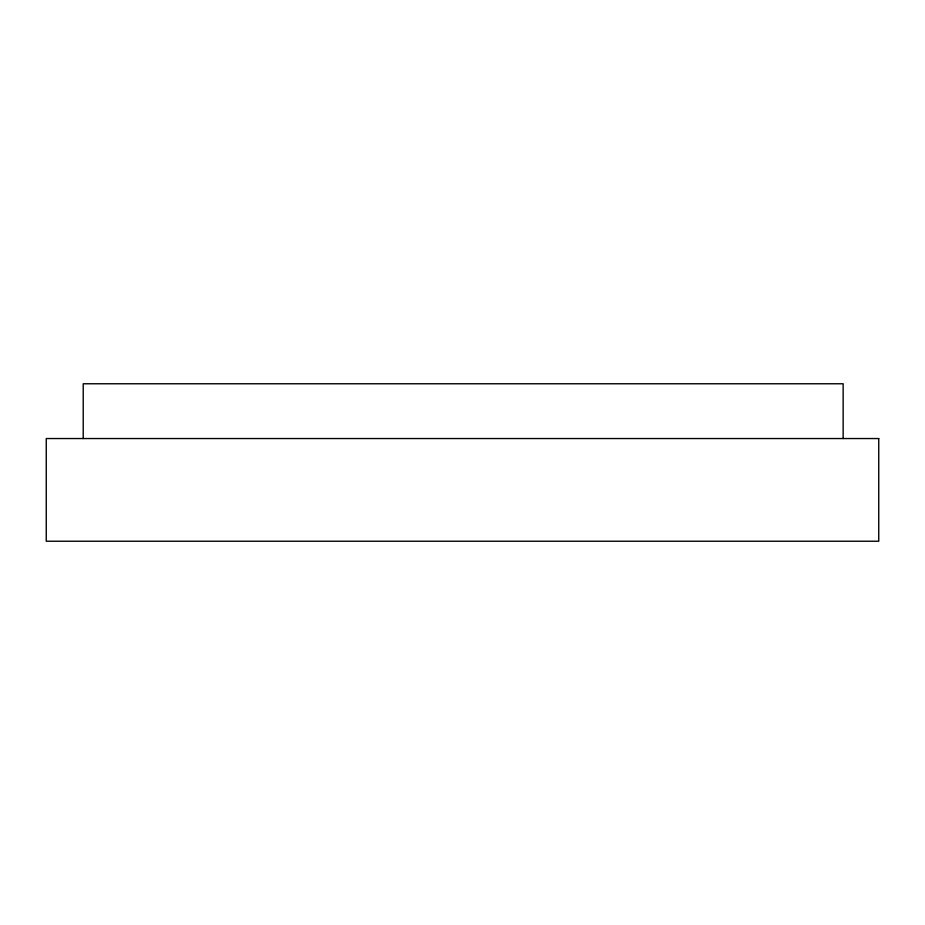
<?xml version="1.0" encoding="UTF-8"?>
<svg xmlns="http://www.w3.org/2000/svg" width="925" height="925" viewBox="0 0 925 925"><rect width="100%" height="100%" fill="white"/><g stroke="black" fill="none" stroke-linecap="round" stroke-linejoin="round"><path stroke-width="1.39" d="M843.149 438.542L843.149 383.771L83.215 383.771L83.215 438.542M878.75 438.542L46.25 438.542L46.25 541.229L878.75 541.229L878.75 438.542"/></g></svg>
